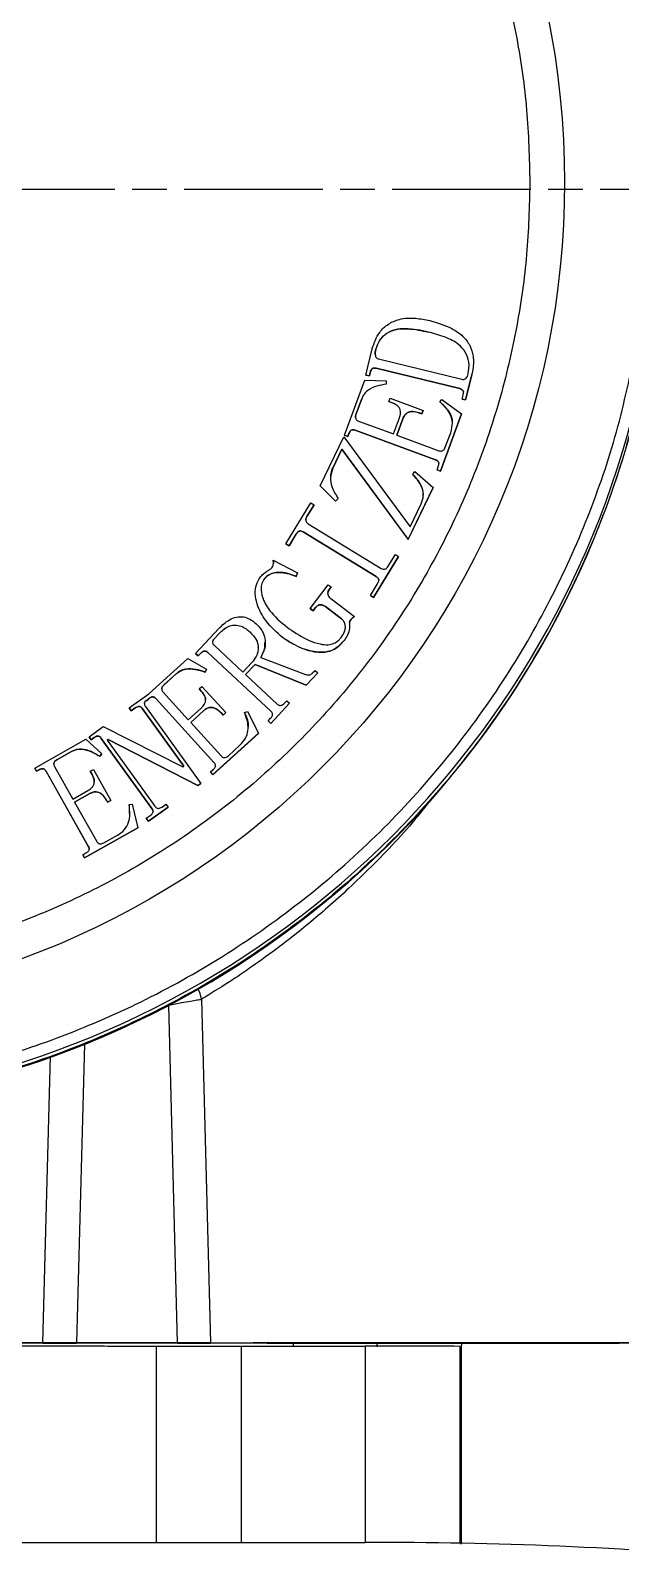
# Model space of a CAD drawing. Header units: millimetres. Extents: x 2404 to 4548, y 1024 to 2541.
# Drawn here: x 3937.2 to 3988.3, y 2100.8 to 2233.1 of the extents above; entities that cross this region are included whole.
import ezdxf

# ---------------------------------------------------------------- set-up
doc = ezdxf.new("R2010")
doc.units = ezdxf.units.MM
doc.linetypes.add('AM_ISO08W050', pattern=[18, 12, -1.5, 3, -1.5])
doc.layers.add('AM_7', color=4, linetype='AM_ISO08W050', lineweight=25)

msp = doc.modelspace()

# ---------------------------------------------------------------- linework, layer by layer
at = {"color": 7, "linetype": 'Continuous', "lineweight": 25}
for p, q in [((3966.224, 2203.274), (3966.777, 2205.549)), ((3974.345, 2202.095), (3967.116, 2203.857)), ((3967.116, 2203.857), (3967.116, 2203.855)), ((3967.116, 2203.855), (3974.345, 2202.093)), ((3967.314, 2204.666), (3974.544, 2202.904)), ((3975.527, 2204.562), (3975.527, 2204.564)), ((3964.376, 2198.072), (3966.131, 2202.839)), ((3966.131, 2202.839), (3967.983, 2202.764)), ((3966.528, 2203.198), (3966.224, 2203.274)), ((3966.224, 2203.274), (3966.224, 2203.271)), ((3966.224, 2203.271), (3966.528, 2203.196)), ((3966.601, 2203.501), (3966.528, 2203.198)), ((3966.528, 2203.196), (3966.601, 2203.499)), ((3966.528, 2203.198), (3966.528, 2203.196)), ((3966.601, 2203.501), (3966.601, 2203.499)), ((3967.983, 2202.764), (3967.988, 2202.485)), ((3975.387, 2203.289), (3974.858, 2201.114)), ((3974.858, 2201.112), (3975.387, 2203.287)), ((3975.387, 2203.289), (3975.387, 2203.287)), ((3965.869, 2201.223), (3965.368, 2199.861)), ((3965.368, 2199.859), (3965.869, 2201.221)), ((3965.869, 2201.223), (3965.869, 2201.221)), ((3968.206, 2200.971), (3968.314, 2201.262)), ((3968.314, 2201.262), (3971.182, 2200.206)), ((3972.615, 2200.95), (3972.802, 2201.158)), ((3972.802, 2201.158), (3974.503, 2199.923)), ((3974.345, 2202.095), (3974.345, 2202.093)), ((3974.553, 2201.187), (3974.64, 2201.542)), ((3974.858, 2201.114), (3974.553, 2201.187)), ((3974.553, 2201.187), (3974.553, 2201.185)), ((3974.553, 2201.185), (3974.858, 2201.112)), ((3965.368, 2199.861), (3965.368, 2199.859)), ((3968.497, 2200.865), (3968.206, 2200.971)), ((3968.206, 2200.971), (3968.206, 2200.969)), ((3968.206, 2200.969), (3968.497, 2200.863)), ((3968.497, 2200.865), (3968.497, 2200.863)), ((3971.074, 2199.915), (3970.88, 2199.987)), ((3970.88, 2199.987), (3970.88, 2199.984)), ((3970.88, 2199.984), (3971.074, 2199.913)), ((3971.182, 2200.206), (3971.074, 2199.915)), ((3971.074, 2199.913), (3971.182, 2200.204)), ((3971.074, 2199.915), (3971.074, 2199.913)), ((3971.182, 2200.206), (3971.182, 2200.204)), ((3974.503, 2199.923), (3972.677, 2194.963)), ((3972.677, 2194.96), (3974.503, 2199.921)), ((3974.503, 2199.923), (3974.503, 2199.921)), ((3974.858, 2201.114), (3974.858, 2201.112)), ((3972.265, 2195.943), (3965.311, 2198.503)), ((3965.311, 2198.501), (3965.311, 2198.503)), ((3965.311, 2198.501), (3972.265, 2195.941)), ((3965.596, 2199.281), (3968.611, 2198.172)), ((3968.611, 2198.172), (3969.131, 2199.582)), ((3969.423, 2199.474), (3968.903, 2198.064)), ((3968.904, 2198.064), (3969.423, 2199.472)), ((3969.423, 2199.474), (3969.423, 2199.472)), ((3962.281, 2193.68), (3964.317, 2197.93)), ((3964.317, 2197.93), (3970.056, 2190.126)), ((3964.669, 2197.964), (3964.376, 2198.072)), ((3964.376, 2198.072), (3964.376, 2198.07)), ((3964.376, 2198.07), (3964.669, 2197.962)), ((3964.76, 2198.207), (3964.669, 2197.964)), ((3964.669, 2197.962), (3964.76, 2198.204)), ((3964.669, 2197.964), (3964.669, 2197.962)), ((3964.76, 2198.207), (3964.76, 2198.204)), ((3968.903, 2198.064), (3972.55, 2196.721)), ((3973.101, 2197.016), (3973.565, 2198.28)), ((3964.152, 2196.86), (3963.37, 2195.227)), ((3963.37, 2195.225), (3964.152, 2196.858)), ((3969.889, 2189.057), (3964.152, 2196.86)), ((3964.152, 2196.86), (3964.152, 2196.858)), ((3964.152, 2196.858), (3969.889, 2189.055)), ((3972.265, 2195.943), (3972.265, 2195.941)), ((3963.37, 2195.227), (3963.37, 2195.225)), ((3970.282, 2194.672), (3970.463, 2194.93)), ((3970.463, 2194.93), (3972.038, 2193.541)), ((3972.384, 2195.07), (3972.492, 2195.361)), ((3972.677, 2194.963), (3972.384, 2195.07)), ((3972.384, 2195.07), (3972.384, 2195.068)), ((3972.384, 2195.068), (3972.677, 2194.96)), ((3972.677, 2194.963), (3972.677, 2194.96)), ((3963.603, 2192.358), (3962.281, 2193.68)), ((3962.281, 2193.68), (3962.281, 2193.678)), ((3962.281, 2193.678), (3963.603, 2192.356)), ((3972.038, 2193.541), (3969.889, 2189.057)), ((3969.889, 2189.055), (3972.038, 2193.539)), ((3972.038, 2193.541), (3972.038, 2193.539)), ((3959.308, 2188.661), (3961.471, 2192.206)), ((3961.737, 2192.044), (3961.115, 2191.025)), ((3961.115, 2191.023), (3961.737, 2192.042)), ((3961.471, 2192.206), (3961.737, 2192.044)), ((3961.737, 2192.044), (3961.737, 2192.042)), ((3963.828, 2192.593), (3963.603, 2192.358)), ((3963.603, 2192.356), (3963.828, 2192.591)), ((3963.603, 2192.358), (3963.603, 2192.356)), ((3963.828, 2192.593), (3963.828, 2192.591)), ((3970.056, 2190.126), (3971.019, 2192.135)), ((3961.115, 2191.025), (3961.115, 2191.023)), ((3960.196, 2189.519), (3959.574, 2188.5)), ((3959.574, 2188.497), (3960.196, 2189.516)), ((3960.196, 2189.519), (3960.196, 2189.516)), ((3967.129, 2185.833), (3960.793, 2189.7)), ((3960.793, 2189.697), (3960.793, 2189.7)), ((3960.793, 2189.697), (3967.129, 2185.831)), ((3961.227, 2190.409), (3967.563, 2186.542)), ((3959.574, 2188.5), (3959.308, 2188.661)), ((3959.308, 2188.661), (3959.308, 2188.659)), ((3959.308, 2188.659), (3959.574, 2188.497)), ((3959.574, 2188.5), (3959.574, 2188.497)), ((3969.889, 2189.057), (3969.889, 2189.055)), ((3958.195, 2187.245), (3960.31, 2186.166)), ((3969.048, 2187.581), (3966.884, 2184.036)), ((3966.884, 2184.034), (3969.048, 2187.578)), ((3968.16, 2186.723), (3968.782, 2187.742)), ((3968.782, 2187.742), (3969.048, 2187.581)), ((3969.048, 2187.581), (3969.048, 2187.578)), ((3957.39, 2185.577), (3957.39, 2185.575)), ((3960.31, 2186.166), (3960.204, 2185.856)), ((3960.204, 2185.854), (3960.31, 2186.164)), ((3960.204, 2185.856), (3960.204, 2185.854)), ((3960.31, 2186.164), (3960.31, 2186.166)), ((3967.129, 2185.833), (3967.129, 2185.831)), ((3956.648, 2184.446), (3956.648, 2184.444)), ((3961.408, 2183.059), (3962.974, 2185.13)), ((3962.974, 2185.13), (3963.223, 2184.941)), ((3963.223, 2184.941), (3963.067, 2184.733)), ((3963.067, 2184.731), (3963.223, 2184.939)), ((3963.067, 2184.733), (3963.067, 2184.731)), ((3963.178, 2183.934), (3965.249, 2182.368)), ((3963.223, 2184.941), (3963.223, 2184.939)), ((3966.619, 2184.198), (3967.241, 2185.217)), ((3966.884, 2184.036), (3966.619, 2184.198)), ((3966.619, 2184.198), (3966.619, 2184.196)), ((3966.619, 2184.196), (3966.884, 2184.034)), ((3966.884, 2184.036), (3966.884, 2184.034)), ((3961.657, 2182.87), (3961.408, 2183.059)), ((3961.408, 2183.059), (3961.408, 2183.057)), ((3961.408, 2183.057), (3961.657, 2182.868)), ((3961.845, 2183.119), (3961.657, 2182.87)), ((3961.657, 2182.868), (3961.845, 2183.117)), ((3961.657, 2182.87), (3961.657, 2182.868)), ((3961.845, 2183.119), (3961.845, 2183.117)), ((3964.126, 2182.175), (3962.718, 2183.24)), ((3962.718, 2183.24), (3962.718, 2183.238)), ((3962.718, 2183.238), (3964.126, 2182.173)), ((3951.488, 2179.176), (3953.503, 2181.346)), ((3964.126, 2182.175), (3964.126, 2182.173)), ((3964.803, 2181.321), (3964.803, 2181.323)), ((3953.129, 2180.488), (3953.518, 2180.906)), ((3953.129, 2180.486), (3953.518, 2180.904)), ((3953.129, 2180.488), (3953.129, 2180.486)), ((3953.518, 2180.906), (3953.518, 2180.904)), ((3956.196, 2181.041), (3956.196, 2181.039)), ((3957.513, 2180.123), (3957.513, 2180.125)), ((3947.442, 2175.69), (3950.81, 2178.754)), ((3950.81, 2178.754), (3952.426, 2177.829)), ((3951.715, 2178.967), (3951.488, 2179.176)), ((3951.488, 2179.174), (3951.488, 2179.176)), ((3951.488, 2179.174), (3951.715, 2178.964)), ((3951.927, 2179.196), (3951.715, 2178.967)), ((3951.715, 2178.964), (3951.927, 2179.194)), ((3951.715, 2178.967), (3951.715, 2178.964)), ((3951.927, 2179.196), (3951.927, 2179.194)), ((3957.989, 2174.199), (3952.549, 2179.254)), ((3952.549, 2179.254), (3952.549, 2179.251)), ((3952.549, 2179.251), (3957.989, 2174.197)), ((3955.587, 2177.564), (3953.113, 2179.862)), ((3957.122, 2178.834), (3960.996, 2177.358)), ((3949.826, 2177.436), (3948.747, 2176.454)), ((3948.747, 2176.452), (3949.826, 2177.434)), ((3949.826, 2177.436), (3949.826, 2177.434)), ((3952.426, 2177.829), (3952.303, 2177.577)), ((3952.303, 2177.575), (3952.426, 2177.827)), ((3952.303, 2177.577), (3952.303, 2177.575)), ((3952.426, 2177.829), (3952.426, 2177.827)), ((3956.367, 2178.402), (3955.587, 2177.564)), ((3956.629, 2178.229), (3955.814, 2177.352)), ((3955.814, 2177.352), (3958.554, 2174.807)), ((3955.815, 2177.351), (3956.629, 2178.227)), ((3961.067, 2176.441), (3956.629, 2178.229)), ((3956.629, 2178.229), (3956.629, 2178.227)), ((3956.629, 2178.227), (3961.067, 2176.439)), ((3962.058, 2177.506), (3961.067, 2176.441)), ((3961.067, 2176.439), (3962.058, 2177.504)), ((3961.616, 2177.493), (3961.828, 2177.72)), ((3961.828, 2177.72), (3962.058, 2177.506)), ((3962.058, 2177.506), (3962.058, 2177.504)), ((3948.747, 2176.454), (3948.747, 2176.452)), ((3951.793, 2176.127), (3952.024, 2176.336)), ((3952.003, 2175.895), (3951.793, 2176.127)), ((3951.793, 2176.127), (3951.793, 2176.124)), ((3951.793, 2176.124), (3952.003, 2175.893)), ((3952.024, 2176.336), (3954.093, 2174.063)), ((3961.067, 2176.441), (3961.067, 2176.439)), ((3945.74, 2174.478), (3947.435, 2175.699)), ((3947.245, 2175.088), (3947.201, 2175.136)), ((3947.201, 2175.134), (3947.201, 2175.136)), ((3947.201, 2175.134), (3947.245, 2175.086)), ((3947.437, 2175.264), (3947.245, 2175.088)), ((3947.245, 2175.086), (3947.437, 2175.261)), ((3947.245, 2175.088), (3947.245, 2175.086)), ((3947.435, 2175.699), (3947.442, 2175.69)), ((3947.437, 2175.264), (3947.437, 2175.261)), ((3953.078, 2169.76), (3948.065, 2175.269)), ((3948.065, 2175.269), (3948.065, 2175.267)), ((3948.065, 2175.267), (3953.078, 2169.758)), ((3948.682, 2175.832), (3950.855, 2173.443)), ((3952.003, 2175.895), (3952.003, 2175.893)), ((3959.619, 2174.883), (3957.993, 2173.132)), ((3957.993, 2173.129), (3959.619, 2174.88)), ((3959.178, 2174.867), (3959.39, 2175.096)), ((3959.39, 2175.096), (3959.619, 2174.883)), ((3959.619, 2174.883), (3959.619, 2174.88)), ((3945.923, 2174.224), (3945.74, 2174.478)), ((3945.74, 2174.478), (3945.74, 2174.476)), ((3945.74, 2174.476), (3945.923, 2174.221)), ((3946.262, 2174.466), (3945.923, 2174.224)), ((3945.923, 2174.221), (3946.262, 2174.464)), ((3945.923, 2174.224), (3945.923, 2174.221)), ((3946.262, 2174.466), (3946.262, 2174.464)), ((3950.465, 2169.444), (3946.888, 2174.403)), ((3946.888, 2174.403), (3946.888, 2174.401)), ((3946.888, 2174.401), (3950.464, 2169.443)), ((3947.142, 2174.586), (3951.943, 2167.932)), ((3950.855, 2173.443), (3951.972, 2174.458)), ((3952.182, 2174.227), (3951.065, 2173.212)), ((3951.066, 2173.211), (3952.182, 2174.225)), ((3952.182, 2174.227), (3952.182, 2174.225)), ((3953.862, 2173.853), (3953.721, 2174.008)), ((3953.721, 2174.008), (3953.721, 2174.005)), ((3953.721, 2174.005), (3953.862, 2173.851)), ((3954.093, 2174.063), (3953.862, 2173.853)), ((3953.862, 2173.851), (3954.093, 2174.061)), ((3953.862, 2173.853), (3953.862, 2173.851)), ((3954.093, 2174.063), (3954.093, 2174.061)), ((3955.715, 2174.061), (3955.977, 2174.16)), ((3955.977, 2174.16), (3956.921, 2172.272)), ((3957.764, 2173.345), (3957.976, 2173.575)), ((3957.993, 2173.132), (3957.764, 2173.345)), ((3957.764, 2173.345), (3957.764, 2173.343)), ((3957.764, 2173.343), (3957.993, 2173.129)), ((3957.989, 2174.199), (3957.989, 2174.197)), ((3942.265, 2171.97), (3943.494, 2172.858)), ((3943.494, 2172.858), (3950.381, 2169.384)), ((3951.065, 2173.212), (3953.694, 2170.322)), ((3956.921, 2172.272), (3952.991, 2168.695)), ((3952.991, 2168.692), (3956.921, 2172.27)), ((3956.921, 2172.272), (3956.921, 2172.27)), ((3957.993, 2173.132), (3957.993, 2173.129)), ((3937.562, 2169.261), (3941.999, 2171.761)), ((3940.75, 2170.698), (3939.483, 2169.985)), ((3939.483, 2169.983), (3940.75, 2170.695)), ((3940.75, 2170.698), (3940.75, 2170.695)), ((3941.999, 2171.761), (3943.366, 2170.503)), ((3942.448, 2171.715), (3942.265, 2171.97)), ((3942.265, 2171.97), (3942.265, 2171.968)), ((3942.265, 2171.968), (3942.448, 2171.713)), ((3942.702, 2171.9), (3942.448, 2171.715)), ((3942.448, 2171.713), (3942.702, 2171.898)), ((3942.448, 2171.715), (3942.448, 2171.713)), ((3942.702, 2171.9), (3942.702, 2171.898)), ((3947.699, 2165.774), (3943.328, 2171.835)), ((3943.328, 2171.835), (3943.328, 2171.833)), ((3943.328, 2171.833), (3947.699, 2165.772)), ((3943.912, 2171.74), (3943.827, 2171.681)), ((3943.827, 2171.681), (3947.953, 2165.959)), ((3943.828, 2171.679), (3943.912, 2171.738)), ((3951.689, 2167.749), (3943.912, 2171.74)), ((3943.912, 2171.74), (3943.912, 2171.738)), ((3943.912, 2171.738), (3951.689, 2167.747)), ((3954.322, 2170.328), (3955.324, 2171.241)), ((3939.279, 2169.392), (3940.86, 2166.585)), ((3939.483, 2169.985), (3939.483, 2169.983)), ((3943.366, 2170.503), (3943.189, 2170.283)), ((3943.189, 2170.281), (3943.366, 2170.501)), ((3943.189, 2170.283), (3943.189, 2170.281)), ((3943.366, 2170.503), (3943.366, 2170.501)), ((3950.381, 2169.384), (3950.465, 2169.444)), ((3953.078, 2169.76), (3953.078, 2169.758)), ((3937.716, 2168.989), (3937.562, 2169.261)), ((3937.562, 2169.261), (3937.562, 2169.258)), ((3937.562, 2169.258), (3937.716, 2168.987)), ((3937.944, 2169.116), (3937.716, 2168.989)), ((3937.716, 2168.987), (3937.944, 2169.114)), ((3937.716, 2168.989), (3937.716, 2168.987)), ((3937.944, 2169.116), (3937.944, 2169.114)), ((3942.203, 2162.509), (3938.554, 2168.983)), ((3938.554, 2168.981), (3938.554, 2168.983)), ((3938.554, 2168.981), (3942.203, 2162.507)), ((3942.37, 2168.987), (3942.642, 2169.139)), ((3942.523, 2168.715), (3942.37, 2168.987)), ((3942.37, 2168.987), (3942.37, 2168.985)), ((3942.37, 2168.985), (3942.523, 2168.713)), ((3942.523, 2168.715), (3942.523, 2168.713)), ((3942.642, 2169.139), (3944.147, 2166.467)), ((3952.781, 2168.926), (3953.012, 2169.138)), ((3952.991, 2168.695), (3952.781, 2168.926)), ((3952.781, 2168.926), (3952.781, 2168.924)), ((3952.781, 2168.924), (3952.991, 2168.692)), ((3952.991, 2168.695), (3952.991, 2168.692)), ((3940.86, 2166.585), (3942.174, 2167.325)), ((3942.326, 2167.053), (3941.012, 2166.313)), ((3941.013, 2166.312), (3942.326, 2167.051)), ((3942.326, 2167.053), (3942.326, 2167.051)), ((3951.943, 2167.932), (3951.689, 2167.749)), ((3951.689, 2167.747), (3951.943, 2167.93)), ((3951.689, 2167.749), (3951.689, 2167.747)), ((3951.943, 2167.932), (3951.943, 2167.93)), ((3941.012, 2166.313), (3942.927, 2162.917)), ((3943.875, 2166.315), (3943.773, 2166.496)), ((3943.773, 2166.496), (3943.773, 2166.494)), ((3943.773, 2166.494), (3943.875, 2166.313)), ((3944.147, 2166.467), (3943.875, 2166.315)), ((3943.875, 2166.313), (3944.147, 2166.465)), ((3943.875, 2166.315), (3943.875, 2166.313)), ((3944.147, 2166.467), (3944.147, 2166.465)), ((3945.724, 2166.105), (3946, 2166.142)), ((3945.724, 2166.103), (3945.742, 2165.343)), ((3946, 2166.142), (3946.499, 2164.096)), ((3949.103, 2165.884), (3947.408, 2164.663)), ((3947.408, 2164.661), (3949.103, 2165.882)), ((3947.699, 2165.774), (3947.699, 2165.772)), ((3948.58, 2165.894), (3948.919, 2166.139)), ((3948.919, 2166.139), (3949.103, 2165.884)), ((3949.103, 2165.884), (3949.103, 2165.882)), ((3946.499, 2164.096), (3941.881, 2161.493)), ((3941.881, 2161.491), (3946.499, 2164.094)), ((3946.499, 2164.096), (3946.499, 2164.094)), ((3947.223, 2164.917), (3947.562, 2165.162)), ((3947.408, 2164.663), (3947.223, 2164.917)), ((3947.223, 2164.917), (3947.223, 2164.915)), ((3947.223, 2164.915), (3947.408, 2164.661)), ((3947.408, 2164.663), (3947.408, 2164.661)), ((3943.54, 2162.786), (3944.717, 2163.449)), ((3941.729, 2161.765), (3942.001, 2161.917)), ((3941.881, 2161.493), (3941.729, 2161.765)), ((3941.729, 2161.765), (3941.729, 2161.763)), ((3941.729, 2161.763), (3941.881, 2161.491)), ((3941.881, 2161.493), (3941.881, 2161.491)), ((3942.203, 2162.509), (3942.203, 2162.507)), ((3949.914, 2119.532), (3949.171, 2148.764)), ((3951.997, 2149.266), (3952.782, 2119.536)), ((3938.252, 2119.537), (3938.942, 2144.327)), ((3941.87, 2145.39), (3941.167, 2119.532)), ((3949.914, 2119.532), (3941.167, 2119.532)), ((3949.914, 2119.514), (3941.167, 2119.514)), ((3948.101, 2102.254), (3948.102, 2119.254)), ((3955.429, 2119.247), (3966.178, 2119.248)), ((3955.429, 2119.247), (3955.429, 2102.247)), ((3959.949, 2119.248), (3959.965, 2119.488)), ((3966.178, 2119.248), (3966.178, 2102.248)), ((3967.168, 2119.48), (3967.163, 2119.196)), ((3974.377, 2102.231), (3974.377, 2119.231)), ((3974.377, 2119.18), (3974.498, 2119.177)), ((3974.498, 2119.177), (3974.519, 2119.478)), ((3974.498, 2102.177), (3974.498, 2119.177)), ((3948.101, 2102.254), (3948.109, 2102.254)), ((3955.429, 2102.247), (3966.178, 2102.248)), ((3974.377, 2102.18), (3974.498, 2102.177))]:
    msp.add_line(p, q, dxfattribs=at)
at = {"color": 7, "linetype": 'Continuous', "lineweight": 25, "flags": 128}
for points in [[(3951.997, 2149.266), (3951.895, 2149.753), (3951.722, 2150.136)], [(3927.753, 2119.281), (3930.589, 2119.278), (3933.359, 2119.276), (3936.056, 2119.273), (3938.668, 2119.27), (3941.187, 2119.266), (3943.605, 2119.262), (3945.912, 2119.258), (3948.102, 2119.254)], [(3927.753, 2102.281), (3930.588, 2102.278), (3933.359, 2102.276), (3936.055, 2102.273), (3938.668, 2102.27), (3941.187, 2102.266), (3943.605, 2102.262), (3945.912, 2102.258), (3948.101, 2102.254)], [(3927.753, 2102.281), (3930.588, 2102.278), (3933.359, 2102.276), (3936.055, 2102.273), (3938.668, 2102.27), (3941.187, 2102.266), (3943.605, 2102.262), (3945.912, 2102.258), (3948.101, 2102.254)]]:
    msp.add_lwpolyline(points, dxfattribs=at)
at = {"color": 7, "linetype": 'Continuous', "lineweight": 25}
msp.add_circle((3911.921, 2219.952), 71.5, dxfattribs=at)
for centre, radius, start, end in [((3911.922, 2219.95), 80, 280.30604, 349.69383), ((3911.999, 2219.577), 80, 281.36448, 349.47139), ((3954.819, 5664.004), 3544.757, 269.891426, 270.009859), ((3968.376, 1209.839), 909.411, 89.621935, 90.138469), ((3954.819, 5647.004), 3544.757, 269.891426, 270.009859), ((3954.82, 5650.008), 3547.76, 269.891621, 270.009825), ((3968.284, 1760.465), 341.79, 84.70493, 90.35293)]:
    msp.add_arc(centre, radius, start, end, dxfattribs=at)
for points, knots in [([(3843.422, 2219.958), (3843.476, 2222.047), (3843.586, 2226.225), (3844.496, 2232.564), (3845.982, 2238.917), (3848.156, 2245.282), (3850.987, 2251.506), (3854.501, 2257.528), (3858.655, 2263.22), (3863.398, 2268.481), (3868.66, 2273.225), (3874.352, 2277.379), (3880.374, 2280.893), (3886.597, 2283.724), (3892.963, 2285.896), (3899.315, 2287.391), (3905.654, 2288.268), (3911.921, 2288.553), (3918.189, 2288.268), (3924.527, 2287.391), (3930.88, 2285.896), (3937.246, 2283.724), (3943.469, 2280.893), (3949.492, 2277.379), (3955.183, 2273.225), (3960.445, 2268.481), (3965.188, 2263.22), (3969.342, 2257.528), (3972.856, 2251.506), (3975.687, 2245.282), (3977.861, 2238.917), (3979.347, 2232.564), (3980.257, 2226.226), (3980.367, 2222.047), (3980.422, 2219.958)], [0, 0, 0, 0, 0.02912361, 0.05824846, 0.08912004, 0.11999406, 0.1519015, 0.18431275, 0.21706879, 0.24999999, 0.2829312, 0.31568724, 0.34809849, 0.38000593, 0.41087751, 0.44175153, 0.47087453, 0.49999999, 0.52912299, 0.55824846, 0.58912004, 0.61999406, 0.6519015, 0.68431275, 0.71706879, 0.74999999, 0.7829312, 0.81568724, 0.84809849, 0.88000593, 0.91087751, 0.94175153, 0.97087515, 1, 1, 1, 1]), ([(3980.422, 2219.958), (3980.367, 2217.869), (3980.257, 2213.691), (3979.347, 2207.352), (3977.861, 2201), (3975.687, 2194.634), (3972.856, 2188.411), (3969.342, 2182.388), (3965.188, 2176.696), (3960.445, 2171.435), (3955.183, 2166.692), (3949.492, 2162.538), (3943.469, 2159.024), (3937.246, 2156.192), (3930.88, 2154.021), (3924.528, 2152.526), (3918.189, 2151.648), (3911.922, 2151.363), (3905.654, 2151.648), (3899.316, 2152.526), (3892.963, 2154.021), (3886.597, 2156.192), (3880.374, 2159.024), (3874.352, 2162.538), (3868.66, 2166.692), (3863.398, 2171.435), (3858.655, 2176.696), (3854.501, 2182.388), (3850.987, 2188.411), (3848.156, 2194.634), (3845.982, 2201), (3844.496, 2207.352), (3843.586, 2213.691), (3843.476, 2217.869), (3843.422, 2219.958)], [0, 0, 0, 0, 0.0291236, 0.0582485, 0.08912, 0.1199941, 0.1519015, 0.1843128, 0.2170688, 0.25, 0.2829312, 0.3156872, 0.3480985, 0.3800059, 0.4108775, 0.4417515, 0.4708745, 0.5, 0.529123, 0.5582485, 0.58912, 0.6199941, 0.6519015, 0.6843128, 0.7170688, 0.75, 0.7829312, 0.8156872, 0.8480985, 0.8800059, 0.9108775, 0.9417515, 0.9708751, 1, 1, 1, 1]), ([(3966.777, 2205.549), (3966.947, 2206.047), (3967.231, 2206.877), (3968.145, 2207.72), (3969.223, 2208.189), (3970.483, 2208.24), (3971.352, 2208.061), (3971.764, 2207.976)], [0, 0, 0, 0, 0.2470751, 0.4117067, 0.5763764, 0.7994592, 1, 1, 1, 1]), ([(3971.764, 2207.976), (3972.411, 2207.79), (3973.444, 2207.493), (3974.619, 2206.701), (3975.261, 2205.848), (3975.578, 2204.799), (3975.526, 2203.921), (3975.411, 2203.397), (3975.387, 2203.289)], [0, 0, 0, 0, 0.2971115, 0.4738096, 0.6178895, 0.7619023, 0.9507985, 1, 1, 1, 1]), ([(3967.081, 2205.471), (3967.194, 2205.796), (3967.39, 2206.357), (3968.03, 2206.921), (3968.846, 2207.273), (3970.094, 2207.315), (3971.051, 2207.111), (3971.629, 2206.987)], [0, 0, 0, 0, 0.1872879, 0.322879, 0.4581624, 0.6728644, 1, 1, 1, 1]), ([(3971.629, 2206.99), (3970.971, 2207.129), (3970.018, 2207.332), (3968.732, 2207.242), (3967.923, 2206.873), (3967.367, 2206.275), (3967.162, 2205.774), (3967.091, 2205.512), (3967.081, 2205.473)], [0, 0, 0, 0, 0.3704615, 0.5365157, 0.705021, 0.84958, 0.9779878, 1, 1, 1, 1]), ([(3975.083, 2203.362), (3975.13, 2203.701), (3975.221, 2204.355), (3974.877, 2205.267), (3974.178, 2206.065), (3973.032, 2206.605), (3972.118, 2206.855), (3971.629, 2206.99)], [0, 0, 0, 0, 0.1788449, 0.3443662, 0.4969937, 0.7308312, 1, 1, 1, 1]), ([(3926.055, 2142.227), (3928.551, 2142.753), (3933.588, 2143.815), (3940.966, 2146.354), (3948.208, 2149.623), (3955.187, 2153.686), (3961.79, 2158.498), (3967.883, 2163.99), (3973.376, 2170.084), (3978.188, 2176.687), (3982.25, 2183.666), (3985.519, 2190.908), (3988.058, 2198.285), (3989.121, 2203.322), (3989.647, 2205.818)], [0, 0, 0, 0, 0.07995876, 0.16137147, 0.24414236, 0.32889261, 0.41421659, 0.49999999, 0.58577836, 0.67110241, 0.75585763, 0.83862366, 0.92003884, 1, 1, 1, 1]), ([(3967.038, 2205.055), (3967.035, 2205.074), (3967.017, 2205.213), (3967.051, 2205.351), (3967.081, 2205.471)], [0, 0, 0, 0, 0.1339852, 1, 1, 1, 1]), ([(3967.081, 2205.473), (3967.062, 2205.379), (3967.027, 2205.204), (3967.029, 2204.98), (3967.086, 2204.823), (3967.167, 2204.727), (3967.252, 2204.685), (3967.302, 2204.67), (3967.314, 2204.666)], [0, 0, 0, 0, 0.30920308, 0.56933385, 0.70170527, 0.8348468, 0.95868045, 1, 1, 1, 1]), ([(3967.116, 2203.857), (3967.059, 2203.869), (3966.967, 2203.887), (3966.839, 2203.862), (3966.74, 2203.802), (3966.651, 2203.678), (3966.62, 2203.569), (3966.601, 2203.501)], [0, 0, 0, 0, 0.23893436, 0.38351981, 0.52932469, 0.71005388, 1, 1, 1, 1]), ([(3966.601, 2203.499), (3966.625, 2203.582), (3966.659, 2203.699), (3966.765, 2203.821), (3966.87, 2203.87), (3966.991, 2203.881), (3967.073, 2203.864), (3967.116, 2203.855)], [0, 0, 0, 0, 0.3525062, 0.5020179, 0.6535312, 0.8212611, 1, 1, 1, 1]), ([(3967.988, 2202.485), (3967.71, 2202.437), (3967.151, 2202.34), (3966.441, 2202.025), (3966.029, 2201.591), (3965.911, 2201.318), (3965.869, 2201.223)], [0, 0, 0, 0, 0.3269567, 0.6569833, 0.8805058, 1, 1, 1, 1]), ([(3974.544, 2202.904), (3974.598, 2202.895), (3974.691, 2202.881), (3974.818, 2202.928), (3974.926, 2203.015), (3975.024, 2203.161), (3975.062, 2203.291), (3975.083, 2203.362)], [0, 0, 0, 0, 0.20391254, 0.34891178, 0.49327337, 0.72028089, 1, 1, 1, 1]), ([(3974.64, 2201.542), (3974.659, 2201.633), (3974.685, 2201.758), (3974.635, 2201.915), (3974.565, 2201.997), (3974.466, 2202.061), (3974.388, 2202.083), (3974.345, 2202.095)], [0, 0, 0, 0, 0.3765639, 0.5207122, 0.6646119, 0.8165764, 1, 1, 1, 1]), ([(3974.345, 2202.093), (3974.4, 2202.077), (3974.492, 2202.05), (3974.593, 2201.968), (3974.648, 2201.882), (3974.668, 2201.814), (3974.665, 2201.779), (3974.665, 2201.776)], [0, 0, 0, 0, 0.3501653, 0.583321, 0.7811936, 0.9794166, 1, 1, 1, 1]), ([(3965.368, 2199.861), (3965.349, 2199.791), (3965.317, 2199.678), (3965.338, 2199.527), (3965.389, 2199.416), (3965.478, 2199.332), (3965.557, 2199.298), (3965.596, 2199.281)], [0, 0, 0, 0, 0.3062776, 0.4939082, 0.6374755, 0.8190663, 1, 1, 1, 1]), ([(3965.336, 2199.597), (3965.333, 2199.64), (3965.325, 2199.729), (3965.354, 2199.815), (3965.368, 2199.859)], [0, 0, 0, 0, 0.4801665, 1, 1, 1, 1]), ([(3969.131, 2199.582), (3969.171, 2199.714), (3969.237, 2199.927), (3969.216, 2200.238), (3969.096, 2200.486), (3968.852, 2200.716), (3968.627, 2200.81), (3968.497, 2200.865)], [0, 0, 0, 0, 0.250694, 0.4029451, 0.5564751, 0.7437834, 1, 1, 1, 1]), ([(3969.423, 2199.472), (3969.478, 2199.598), (3969.566, 2199.802), (3969.8, 2200.009), (3970.074, 2200.112), (3970.45, 2200.12), (3970.723, 2200.034), (3970.88, 2199.984)], [0, 0, 0, 0, 0.2306915, 0.3735124, 0.5166282, 0.7211113, 1, 1, 1, 1]), ([(3970.88, 2199.987), (3970.687, 2200.045), (3970.401, 2200.132), (3970.004, 2200.098), (3969.749, 2199.979), (3969.544, 2199.761), (3969.468, 2199.579), (3969.423, 2199.474)], [0, 0, 0, 0, 0.3395156, 0.5022361, 0.666705, 0.8068214, 1, 1, 1, 1]), ([(3973.565, 2198.28), (3973.643, 2198.572), (3973.777, 2199.078), (3973.593, 2199.811), (3973.211, 2200.431), (3972.831, 2200.762), (3972.615, 2200.95)], [0, 0, 0, 0, 0.291975, 0.5068433, 0.72081933, 1, 1, 1, 1]), ([(3972.615, 2200.948), (3972.929, 2200.659), (3973.405, 2200.221), (3973.703, 2199.496), (3973.689, 2199.164), (3973.684, 2199.052)], [0, 0, 0, 0, 0.56056819, 0.85251625, 1, 1, 1, 1]), ([(3965.311, 2198.503), (3965.255, 2198.52), (3965.166, 2198.548), (3965.034, 2198.539), (3964.932, 2198.492), (3964.831, 2198.379), (3964.788, 2198.275), (3964.76, 2198.207)], [0, 0, 0, 0, 0.2382727, 0.3863418, 0.5355218, 0.6942831, 1, 1, 1, 1]), ([(3964.76, 2198.204), (3964.795, 2198.291), (3964.844, 2198.409), (3964.97, 2198.513), (3965.079, 2198.545), (3965.197, 2198.537), (3965.274, 2198.513), (3965.311, 2198.501)], [0, 0, 0, 0, 0.379298, 0.5211663, 0.6633654, 0.8398481, 1, 1, 1, 1]), ([(3972.492, 2195.361), (3972.522, 2195.453), (3972.563, 2195.58), (3972.524, 2195.745), (3972.453, 2195.843), (3972.36, 2195.906), (3972.291, 2195.933), (3972.265, 2195.943)], [0, 0, 0, 0, 0.3910604, 0.5401883, 0.6900127, 0.8826854, 1, 1, 1, 1]), ([(3972.265, 2195.941), (3972.321, 2195.917), (3972.409, 2195.88), (3972.5, 2195.783), (3972.54, 2195.698), (3972.54, 2195.642), (3972.54, 2195.622)], [0, 0, 0, 0, 0.39841951, 0.6317471, 0.86677128, 1, 1, 1, 1]), ([(3972.55, 2196.721), (3972.605, 2196.705), (3972.695, 2196.679), (3972.827, 2196.7), (3972.938, 2196.761), (3973.037, 2196.868), (3973.079, 2196.965), (3973.101, 2197.016)], [0, 0, 0, 0, 0.2385214, 0.3956357, 0.5523142, 0.7667779, 1, 1, 1, 1]), ([(3963.37, 2195.227), (3963.275, 2194.954), (3963.093, 2194.431), (3963.26, 2193.473), (3963.615, 2192.923), (3963.828, 2192.593)], [0, 0, 0, 0, 0.3046355, 0.5832958, 1, 1, 1, 1]), ([(3963.184, 2194.346), (3963.183, 2194.489), (3963.181, 2194.795), (3963.304, 2195.076), (3963.37, 2195.225)], [0, 0, 0, 0, 0.46994121, 1, 1, 1, 1]), ([(3971.019, 2192.135), (3971.1, 2192.362), (3971.256, 2192.8), (3971.11, 2193.55), (3970.753, 2194.169), (3970.421, 2194.523), (3970.282, 2194.672)], [0, 0, 0, 0, 0.25104, 0.4857374, 0.7830747, 1, 1, 1, 1]), ([(3970.282, 2194.67), (3970.44, 2194.498), (3970.801, 2194.104), (3971.154, 2193.478), (3971.175, 2193.022), (3971.182, 2192.868)], [0, 0, 0, 0, 0.34095, 0.7783996, 1, 1, 1, 1]), ([(3961.026, 2190.718), (3961.026, 2190.72), (3961.015, 2190.778), (3961.044, 2190.888), (3961.093, 2190.98), (3961.115, 2191.023)], [0, 0, 0, 0, 0.0195762, 0.5460125, 1, 1, 1, 1]), ([(3961.115, 2191.025), (3961.078, 2190.949), (3961.022, 2190.835), (3961.023, 2190.663), (3961.07, 2190.545), (3961.146, 2190.462), (3961.203, 2190.425), (3961.227, 2190.409)], [0, 0, 0, 0, 0.35204145, 0.53182692, 0.71303373, 0.8778643, 1, 1, 1, 1]), ([(3960.793, 2189.7), (3960.741, 2189.729), (3960.656, 2189.775), (3960.523, 2189.786), (3960.412, 2189.758), (3960.293, 2189.668), (3960.233, 2189.576), (3960.196, 2189.519)], [0, 0, 0, 0, 0.2476872, 0.3956197, 0.5444603, 0.7171716, 1, 1, 1, 1]), ([(3960.196, 2189.516), (3960.243, 2189.588), (3960.311, 2189.69), (3960.45, 2189.772), (3960.558, 2189.783), (3960.677, 2189.762), (3960.75, 2189.721), (3960.793, 2189.697)], [0, 0, 0, 0, 0.3521813, 0.5024776, 0.6542052, 0.7967832, 1, 1, 1, 1]), ([(3957.663, 2186.282), (3957.701, 2186.307), (3957.778, 2186.356), (3957.928, 2186.456), (3958.031, 2186.545), (3958.099, 2186.604)], [0, 0, 0, 0, 0.25160629, 0.50323778, 1, 1, 1, 1]), ([(3958.099, 2186.604), (3958.144, 2186.684), (3958.234, 2186.84), (3958.244, 2187.073), (3958.207, 2187.201), (3958.195, 2187.245)], [0, 0, 0, 0, 0.4062044, 0.795736, 1, 1, 1, 1]), ([(3958.195, 2187.243), (3958.226, 2187.152), (3958.256, 2187.061), (3958.234, 2186.973), (3958.234, 2186.973)], [0, 0, 0, 0, 0.998825, 1, 1, 1, 1]), ([(3967.563, 2186.542), (3967.613, 2186.516), (3967.699, 2186.47), (3967.837, 2186.469), (3967.953, 2186.508), (3968.068, 2186.592), (3968.126, 2186.675), (3968.16, 2186.723)], [0, 0, 0, 0, 0.2395245, 0.4057902, 0.5717291, 0.7504682, 1, 1, 1, 1]), ([(3959.01, 2180.576), (3958.499, 2181.019), (3957.565, 2181.829), (3956.841, 2183.219), (3956.607, 2184.316), (3956.695, 2185.147), (3956.965, 2185.581), (3957.099, 2185.797)], [0, 0, 0, 0, 0.3298211, 0.6021976, 0.7513889, 0.8768051, 1, 1, 1, 1]), ([(3957.099, 2185.797), (3957.139, 2185.845), (3957.219, 2185.941), (3957.404, 2186.109), (3957.56, 2186.213), (3957.663, 2186.282)], [0, 0, 0, 0, 0.2508442, 0.5020675, 1, 1, 1, 1]), ([(3957.39, 2185.577), (3957.306, 2185.427), (3957.149, 2185.146), (3957.14, 2184.51), (3957.373, 2183.658), (3958.165, 2182.456), (3959.035, 2181.756), (3959.574, 2181.322)], [0, 0, 0, 0, 0.0977106, 0.1830414, 0.3582496, 0.6022233, 1, 1, 1, 1]), ([(3960.204, 2185.856), (3959.89, 2185.967), (3959.33, 2186.165), (3958.551, 2186.236), (3957.951, 2186.08), (3957.594, 2185.829), (3957.437, 2185.635), (3957.39, 2185.577)], [0, 0, 0, 0, 0.32703701, 0.58297702, 0.75461948, 0.92674473, 1, 1, 1, 1]), ([(3957.39, 2185.575), (3957.502, 2185.701), (3957.746, 2185.975), (3958.306, 2186.203), (3959.168, 2186.214), (3959.791, 2185.998), (3960.204, 2185.854)], [0, 0, 0, 0, 0.1652212, 0.3568319, 0.5731186, 1, 1, 1, 1]), ([(3967.241, 2185.217), (3967.284, 2185.295), (3967.345, 2185.404), (3967.352, 2185.566), (3967.311, 2185.667), (3967.238, 2185.761), (3967.168, 2185.807), (3967.129, 2185.833)], [0, 0, 0, 0, 0.3649824, 0.5103183, 0.6556377, 0.8058353, 1, 1, 1, 1]), ([(3967.129, 2185.831), (3967.178, 2185.799), (3967.259, 2185.744), (3967.325, 2185.634), (3967.352, 2185.559), (3967.347, 2185.52), (3967.346, 2185.513)], [0, 0, 0, 0, 0.4290951, 0.7117307, 0.9431737, 1, 1, 1, 1]), ([(3963.067, 2184.733), (3963.025, 2184.669), (3962.952, 2184.557), (3962.927, 2184.366), (3962.958, 2184.2), (3963.044, 2184.049), (3963.131, 2183.974), (3963.178, 2183.934)], [0, 0, 0, 0, 0.249315, 0.43581371, 0.62279661, 0.79703591, 1, 1, 1, 1]), ([(3962.943, 2184.351), (3962.94, 2184.372), (3962.931, 2184.447), (3962.97, 2184.583), (3963.033, 2184.68), (3963.067, 2184.731)], [0, 0, 0, 0, 0.1511317, 0.5524339, 1, 1, 1, 1]), ([(3962.718, 2183.24), (3962.646, 2183.29), (3962.528, 2183.37), (3962.332, 2183.412), (3962.17, 2183.388), (3961.994, 2183.296), (3961.903, 2183.188), (3961.845, 2183.119)], [0, 0, 0, 0, 0.2572374, 0.4204306, 0.5844812, 0.733875, 1, 1, 1, 1]), ([(3961.845, 2183.117), (3961.9, 2183.182), (3961.99, 2183.29), (3962.165, 2183.386), (3962.328, 2183.409), (3962.524, 2183.37), (3962.642, 2183.29), (3962.718, 2183.238)], [0, 0, 0, 0, 0.2512063, 0.4155986, 0.5807784, 0.7303193, 1, 1, 1, 1]), ([(3953.503, 2181.346), (3953.791, 2181.623), (3954.233, 2182.048), (3955.008, 2182.355), (3955.629, 2182.378), (3956.229, 2182.167), (3956.547, 2181.903), (3956.722, 2181.758)], [0, 0, 0, 0, 0.3217816, 0.4934087, 0.666308, 0.8162135, 1, 1, 1, 1]), ([(3953.518, 2180.906), (3953.768, 2181.144), (3954.138, 2181.495), (3954.795, 2181.663), (3955.326, 2181.602), (3955.806, 2181.375), (3956.078, 2181.142), (3956.196, 2181.041)], [0, 0, 0, 0, 0.3315942, 0.48998, 0.6485616, 0.8478895, 1, 1, 1, 1]), ([(3953.518, 2180.904), (3953.768, 2181.142), (3954.138, 2181.493), (3954.795, 2181.661), (3955.326, 2181.6), (3955.806, 2181.373), (3956.078, 2181.14), (3956.196, 2181.039)], [0, 0, 0, 0, 0.33159418, 0.48997999, 0.6485616, 0.84788947, 1, 1, 1, 1]), ([(3956.722, 2181.758), (3956.956, 2181.507), (3957.346, 2181.09), (3957.541, 2180.312), (3957.502, 2179.559), (3957.26, 2179.097), (3957.122, 2178.834)], [0, 0, 0, 0, 0.31350513, 0.52095186, 0.72715375, 1, 1, 1, 1]), ([(3959.574, 2181.322), (3960.139, 2180.954), (3960.984, 2180.406), (3962.155, 2179.997), (3962.891, 2179.903), (3963.457, 2180.032), (3963.842, 2180.281), (3964.02, 2180.494), (3964.088, 2180.576)], [0, 0, 0, 0, 0.3995452, 0.597137, 0.7337466, 0.8350985, 0.9368516, 1, 1, 1, 1]), ([(3964.088, 2180.576), (3964.198, 2180.739), (3964.374, 2181.001), (3964.466, 2181.411), (3964.434, 2181.732), (3964.306, 2181.988), (3964.181, 2182.117), (3964.126, 2182.175)], [0, 0, 0, 0, 0.3291258, 0.5285643, 0.6968087, 0.865433, 1, 1, 1, 1]), ([(3964.82, 2181.715), (3964.82, 2181.588), (3964.821, 2181.266), (3964.663, 2180.776), (3964.45, 2180.466), (3964.348, 2180.316)], [0, 0, 0, 0, 0.2516938, 0.63895425, 1, 1, 1, 1]), ([(3964.947, 2182.14), (3964.914, 2182.093), (3964.854, 2182.007), (3964.805, 2181.859), (3964.814, 2181.763), (3964.82, 2181.715)], [0, 0, 0, 0, 0.3795737, 0.6815332, 1, 1, 1, 1]), ([(3964.821, 2181.851), (3964.821, 2181.866), (3964.818, 2181.943), (3964.879, 2182.039), (3964.931, 2182.114), (3964.947, 2182.138)], [0, 0, 0, 0, 0.1367593, 0.7266077, 1, 1, 1, 1]), ([(3965.249, 2182.368), (3965.221, 2182.353), (3965.164, 2182.323), (3965.059, 2182.265), (3964.991, 2182.195), (3964.952, 2182.146), (3964.947, 2182.14)], [0, 0, 0, 0, 0.2520201, 0.5042319, 0.9403511, 1, 1, 1, 1]), ([(3964.947, 2182.138), (3964.967, 2182.163), (3965.022, 2182.232), (3965.129, 2182.304), (3965.214, 2182.348), (3965.249, 2182.366)], [0, 0, 0, 0, 0.2521549, 0.6882274, 1, 1, 1, 1]), ([(3953.113, 2179.862), (3953.069, 2179.911), (3952.998, 2179.986), (3952.966, 2180.125), (3952.982, 2180.257), (3953.038, 2180.384), (3953.103, 2180.458), (3953.129, 2180.488)], [0, 0, 0, 0, 0.2730367, 0.4283561, 0.583344, 0.8322419, 1, 1, 1, 1]), ([(3952.975, 2180.149), (3952.977, 2180.177), (3952.982, 2180.264), (3953.039, 2180.382), (3953.103, 2180.456), (3953.129, 2180.486)], [0, 0, 0, 0, 0.2199687, 0.6859361, 1, 1, 1, 1]), ([(3956.196, 2181.041), (3956.386, 2180.843), (3956.697, 2180.52), (3956.921, 2179.928), (3956.909, 2179.408), (3956.744, 2178.869), (3956.502, 2178.57), (3956.367, 2178.402)], [0, 0, 0, 0, 0.2728945, 0.4450114, 0.6181015, 0.7857697, 1, 1, 1, 1]), ([(3956.196, 2181.039), (3956.383, 2180.841), (3956.687, 2180.518), (3956.904, 2180.018), (3956.89, 2179.768), (3956.886, 2179.69)], [0, 0, 0, 0, 0.5221644, 0.8514981, 1, 1, 1, 1]), ([(3957.122, 2178.831), (3957.254, 2179.062), (3957.484, 2179.465), (3957.489, 2179.927), (3957.491, 2180.125)], [0, 0, 0, 0, 0.57160871, 1, 1, 1, 1]), ([(3964.348, 2180.316), (3964.12, 2180.062), (3963.72, 2179.616), (3962.911, 2179.293), (3961.837, 2179.258), (3960.461, 2179.637), (3959.501, 2180.258), (3959.01, 2180.576)], [0, 0, 0, 0, 0.1695626, 0.2978831, 0.4259946, 0.7057609, 1, 1, 1, 1]), ([(3959.01, 2180.574), (3959.581, 2180.211), (3960.532, 2179.607), (3961.907, 2179.264), (3962.923, 2179.283), (3963.686, 2179.615), (3964.117, 2180.027), (3964.312, 2180.27), (3964.348, 2180.314)], [0, 0, 0, 0, 0.3386722, 0.5640614, 0.7032334, 0.8433344, 0.9712555, 1, 1, 1, 1]), ([(3952.549, 2179.254), (3952.492, 2179.3), (3952.407, 2179.368), (3952.266, 2179.395), (3952.153, 2179.376), (3952.036, 2179.305), (3951.966, 2179.235), (3951.927, 2179.196)], [0, 0, 0, 0, 0.3007406, 0.4429763, 0.5854977, 0.7701922, 1, 1, 1, 1]), ([(3951.927, 2179.194), (3951.979, 2179.246), (3952.057, 2179.324), (3952.192, 2179.385), (3952.3, 2179.391), (3952.418, 2179.354), (3952.496, 2179.298), (3952.542, 2179.258), (3952.549, 2179.251)], [0, 0, 0, 0, 0.305437, 0.4549199, 0.6053938, 0.7445937, 0.9610301, 1, 1, 1, 1]), ([(3952.303, 2177.577), (3952.037, 2177.662), (3951.503, 2177.834), (3950.735, 2177.885), (3950.155, 2177.702), (3949.914, 2177.508), (3949.826, 2177.436)], [0, 0, 0, 0, 0.32130608, 0.64529022, 0.86965758, 1, 1, 1, 1]), ([(3949.826, 2177.434), (3949.998, 2177.559), (3950.334, 2177.801), (3951.115, 2177.89), (3951.767, 2177.757), (3952.203, 2177.609), (3952.303, 2177.575)], [0, 0, 0, 0, 0.241053, 0.4694085, 0.8786083, 1, 1, 1, 1]), ([(3960.996, 2177.358), (3961.057, 2177.343), (3961.178, 2177.314), (3961.365, 2177.324), (3961.516, 2177.395), (3961.587, 2177.464), (3961.616, 2177.493)], [0, 0, 0, 0, 0.27726386, 0.55756722, 0.81788897, 1, 1, 1, 1]), ([(3948.747, 2176.454), (3948.689, 2176.392), (3948.604, 2176.3), (3948.557, 2176.139), (3948.567, 2176.013), (3948.616, 2175.909), (3948.663, 2175.853), (3948.682, 2175.832)], [0, 0, 0, 0, 0.3537275, 0.5222219, 0.6919708, 0.881159, 1, 1, 1, 1]), ([(3948.568, 2176.113), (3948.568, 2176.137), (3948.571, 2176.212), (3948.633, 2176.334), (3948.708, 2176.411), (3948.747, 2176.452)], [0, 0, 0, 0, 0.1849681, 0.5659656, 1, 1, 1, 1]), ([(3947.201, 2175.136), (3947.166, 2175.097), (3947.101, 2175.024), (3947.052, 2174.894), (3947.054, 2174.772), (3947.088, 2174.67), (3947.125, 2174.612), (3947.142, 2174.586)], [0, 0, 0, 0, 0.2568677, 0.4772397, 0.6620085, 0.8455584, 1, 1, 1, 1]), ([(3947.058, 2174.84), (3947.057, 2174.85), (3947.053, 2174.897), (3947.092, 2174.994), (3947.146, 2175.081), (3947.193, 2175.126), (3947.201, 2175.134)], [0, 0, 0, 0, 0.0855976, 0.4225468, 0.8982218, 1, 1, 1, 1]), ([(3948.065, 2175.269), (3948.021, 2175.313), (3947.951, 2175.381), (3947.831, 2175.428), (3947.727, 2175.435), (3947.587, 2175.388), (3947.498, 2175.314), (3947.437, 2175.264)], [0, 0, 0, 0, 0.2536824, 0.40011637, 0.52343001, 0.67719692, 1, 1, 1, 1]), ([(3947.437, 2175.261), (3947.503, 2175.316), (3947.596, 2175.394), (3947.75, 2175.437), (3947.865, 2175.417), (3947.974, 2175.359), (3948.034, 2175.298), (3948.065, 2175.267)], [0, 0, 0, 0, 0.34948841, 0.49719704, 0.64636333, 0.8206121, 1, 1, 1, 1]), ([(3951.972, 2174.458), (3952.066, 2174.552), (3952.22, 2174.707), (3952.35, 2174.988), (3952.365, 2175.265), (3952.257, 2175.589), (3952.097, 2175.781), (3952.003, 2175.895)], [0, 0, 0, 0, 0.2398099, 0.3941478, 0.5496985, 0.7324062, 1, 1, 1, 1]), ([(3952.003, 2175.893), (3952.1, 2175.773), (3952.254, 2175.583), (3952.355, 2175.313), (3952.347, 2175.189), (3952.345, 2175.156)], [0, 0, 0, 0, 0.5578007, 0.8792138, 1, 1, 1, 1]), ([(3958.554, 2174.807), (3958.592, 2174.776), (3958.66, 2174.719), (3958.784, 2174.681), (3958.918, 2174.692), (3959.057, 2174.754), (3959.137, 2174.829), (3959.178, 2174.867)], [0, 0, 0, 0, 0.2086119, 0.3717598, 0.5362442, 0.7657874, 1, 1, 1, 1]), ([(3946.888, 2174.403), (3946.852, 2174.449), (3946.791, 2174.525), (3946.671, 2174.589), (3946.562, 2174.606), (3946.417, 2174.569), (3946.326, 2174.509), (3946.262, 2174.466)], [0, 0, 0, 0, 0.2399407, 0.3953904, 0.5519671, 0.6845045, 1, 1, 1, 1]), ([(3946.262, 2174.464), (3946.341, 2174.518), (3946.45, 2174.591), (3946.619, 2174.601), (3946.722, 2174.563), (3946.815, 2174.496), (3946.863, 2174.434), (3946.888, 2174.401)], [0, 0, 0, 0, 0.38411181, 0.530799, 0.67723497, 0.82846097, 1, 1, 1, 1]), ([(3953.721, 2174.008), (3953.577, 2174.15), (3953.364, 2174.36), (3952.995, 2174.513), (3952.712, 2174.526), (3952.427, 2174.427), (3952.272, 2174.301), (3952.182, 2174.227)], [0, 0, 0, 0, 0.3377716, 0.5003009, 0.6644435, 0.804956, 1, 1, 1, 1]), ([(3952.182, 2174.225), (3952.291, 2174.312), (3952.466, 2174.453), (3952.773, 2174.529), (3953.065, 2174.492), (3953.403, 2174.325), (3953.605, 2174.122), (3953.721, 2174.005)], [0, 0, 0, 0, 0.2326629, 0.3759928, 0.5196407, 0.7225965, 1, 1, 1, 1]), ([(3955.324, 2171.241), (3955.505, 2171.436), (3955.84, 2171.797), (3956.05, 2172.498), (3956.023, 2173.267), (3955.828, 2173.769), (3955.715, 2174.061)], [0, 0, 0, 0, 0.25756527, 0.47647604, 0.69517265, 1, 1, 1, 1]), ([(3955.715, 2174.059), (3955.905, 2173.643), (3956.097, 2173.225), (3956.031, 2172.795), (3956.03, 2172.793)], [0, 0, 0, 0, 0.9962586, 1, 1, 1, 1]), ([(3957.976, 2173.575), (3958.027, 2173.635), (3958.103, 2173.722), (3958.151, 2173.868), (3958.14, 2173.983), (3958.088, 2174.1), (3958.024, 2174.164), (3957.989, 2174.199)], [0, 0, 0, 0, 0.3273173, 0.4764215, 0.6265462, 0.7963142, 1, 1, 1, 1]), ([(3943.328, 2171.835), (3943.292, 2171.881), (3943.232, 2171.957), (3943.116, 2172.018), (3943.014, 2172.037), (3942.881, 2172.011), (3942.779, 2171.954), (3942.712, 2171.907), (3942.702, 2171.9)], [0, 0, 0, 0, 0.2397915, 0.3957231, 0.5283286, 0.6609927, 0.9504145, 1, 1, 1, 1]), ([(3942.702, 2171.898), (3942.781, 2171.951), (3942.891, 2172.023), (3943.058, 2172.033), (3943.161, 2171.996), (3943.254, 2171.929), (3943.302, 2171.866), (3943.328, 2171.833)], [0, 0, 0, 0, 0.3834345, 0.5294085, 0.6750814, 0.8263826, 1, 1, 1, 1]), ([(3940.75, 2170.695), (3940.905, 2170.765), (3941.246, 2170.92), (3941.945, 2170.889), (3942.604, 2170.635), (3943.028, 2170.379), (3943.189, 2170.281)], [0, 0, 0, 0, 0.1936937, 0.4279795, 0.7826045, 1, 1, 1, 1]), ([(3943.189, 2170.283), (3942.943, 2170.429), (3942.45, 2170.72), (3941.701, 2170.936), (3941.106, 2170.874), (3940.842, 2170.743), (3940.75, 2170.698)], [0, 0, 0, 0, 0.329191, 0.6616328, 0.881808, 1, 1, 1, 1]), ([(3939.483, 2169.985), (3939.423, 2169.945), (3939.325, 2169.881), (3939.241, 2169.749), (3939.208, 2169.632), (3939.221, 2169.508), (3939.258, 2169.433), (3939.279, 2169.392)], [0, 0, 0, 0, 0.3000733, 0.4896293, 0.6474879, 0.8058458, 1, 1, 1, 1]), ([(3939.22, 2169.643), (3939.22, 2169.65), (3939.219, 2169.694), (3939.258, 2169.776), (3939.341, 2169.892), (3939.43, 2169.949), (3939.483, 2169.983)], [0, 0, 0, 0, 0.04569436, 0.29577173, 0.58392707, 1, 1, 1, 1]), ([(3953.012, 2169.138), (3953.075, 2169.199), (3953.164, 2169.286), (3953.217, 2169.441), (3953.206, 2169.558), (3953.156, 2169.668), (3953.103, 2169.73), (3953.078, 2169.76)], [0, 0, 0, 0, 0.3584714, 0.509487, 0.6621698, 0.8368455, 1, 1, 1, 1]), ([(3953.694, 2170.322), (3953.736, 2170.281), (3953.807, 2170.213), (3953.941, 2170.174), (3954.077, 2170.181), (3954.21, 2170.236), (3954.288, 2170.3), (3954.322, 2170.328)], [0, 0, 0, 0, 0.2445291, 0.4089457, 0.5732741, 0.8147926, 1, 1, 1, 1]), ([(3938.554, 2168.983), (3938.523, 2169.033), (3938.473, 2169.113), (3938.364, 2169.188), (3938.254, 2169.22), (3938.106, 2169.198), (3938.007, 2169.148), (3937.944, 2169.116)], [0, 0, 0, 0, 0.2396799, 0.3906285, 0.5420705, 0.7055028, 1, 1, 1, 1]), ([(3937.944, 2169.114), (3938.026, 2169.156), (3938.14, 2169.214), (3938.304, 2169.209), (3938.403, 2169.164), (3938.489, 2169.086), (3938.531, 2169.018), (3938.554, 2168.981)], [0, 0, 0, 0, 0.3771281, 0.5218819, 0.6666946, 0.8192998, 1, 1, 1, 1]), ([(3942.174, 2167.325), (3942.293, 2167.4), (3942.483, 2167.521), (3942.667, 2167.774), (3942.735, 2168.037), (3942.695, 2168.367), (3942.587, 2168.585), (3942.523, 2168.715)], [0, 0, 0, 0, 0.2539654, 0.4063097, 0.5597692, 0.7366195, 1, 1, 1, 1]), ([(3942.523, 2168.713), (3942.595, 2168.574), (3942.703, 2168.366), (3942.711, 2168.134), (3942.714, 2168.057)], [0, 0, 0, 0, 0.6683852, 1, 1, 1, 1]), ([(3943.773, 2166.496), (3943.651, 2166.685), (3943.477, 2166.953), (3943.14, 2167.165), (3942.877, 2167.228), (3942.596, 2167.189), (3942.418, 2167.099), (3942.326, 2167.053)], [0, 0, 0, 0, 0.3750082, 0.5321763, 0.6632375, 0.8257826, 1, 1, 1, 1]), ([(3942.326, 2167.051), (3942.452, 2167.111), (3942.655, 2167.208), (3942.968, 2167.217), (3943.246, 2167.111), (3943.537, 2166.873), (3943.688, 2166.63), (3943.773, 2166.494)], [0, 0, 0, 0, 0.2346673, 0.3757976, 0.5176045, 0.7294155, 1, 1, 1, 1]), ([(3944.717, 2163.449), (3944.93, 2163.592), (3945.357, 2163.879), (3945.719, 2164.542), (3945.84, 2165.308), (3945.766, 2165.815), (3945.724, 2166.105)], [0, 0, 0, 0, 0.24881517, 0.50006323, 0.71364258, 1, 1, 1, 1]), ([(3947.562, 2165.162), (3947.622, 2165.207), (3947.71, 2165.275), (3947.789, 2165.402), (3947.808, 2165.509), (3947.787, 2165.632), (3947.738, 2165.716), (3947.704, 2165.768), (3947.699, 2165.774)], [0, 0, 0, 0, 0.3057709, 0.4552853, 0.605942, 0.744239, 0.9657573, 1, 1, 1, 1]), ([(3947.699, 2165.772), (3947.73, 2165.722), (3947.78, 2165.642), (3947.808, 2165.54), (3947.801, 2165.501), (3947.8, 2165.496)], [0, 0, 0, 0, 0.5965526, 0.9553381, 1, 1, 1, 1]), ([(3947.953, 2165.959), (3947.986, 2165.92), (3948.045, 2165.849), (3948.166, 2165.786), (3948.297, 2165.773), (3948.442, 2165.808), (3948.532, 2165.864), (3948.58, 2165.894)], [0, 0, 0, 0, 0.21589596, 0.38532834, 0.55595415, 0.76409992, 1, 1, 1, 1]), ([(3971.978, 2166.709), (3971.562, 2166.169), (3969.919, 2164.037), (3967.429, 2161.451), (3964.801, 2158.89), (3962.985, 2157.25), (3961.268, 2155.792), (3959.338, 2154.245), (3957.224, 2152.67), (3955.086, 2151.199), (3953.257, 2150.026), (3952.418, 2149.52), (3951.997, 2149.266)], [0, 0, 0, 0, 0.062604, 0.2470823, 0.3316041, 0.4109645, 0.4848735, 0.5577001, 0.6699109, 0.7803814, 0.8900792, 1, 1, 1, 1]), ([(3942.927, 2162.917), (3942.959, 2162.869), (3943.012, 2162.789), (3943.127, 2162.72), (3943.256, 2162.696), (3943.401, 2162.718), (3943.495, 2162.764), (3943.54, 2162.786)], [0, 0, 0, 0, 0.24225085, 0.39811038, 0.55402488, 0.79129166, 1, 1, 1, 1]), ([(3942.001, 2161.917), (3942.068, 2161.959), (3942.166, 2162.02), (3942.257, 2162.143), (3942.281, 2162.247), (3942.27, 2162.375), (3942.229, 2162.457), (3942.203, 2162.509)], [0, 0, 0, 0, 0.3266485, 0.47491, 0.6243104, 0.7602614, 1, 1, 1, 1]), ([(3942.203, 2162.507), (3942.23, 2162.456), (3942.273, 2162.373), (3942.274, 2162.282), (3942.274, 2162.247)], [0, 0, 0, 0, 0.6214047, 1, 1, 1, 1]), ([(3949.171, 2148.764), (3949.549, 2148.835), (3950.224, 2148.963), (3951.04, 2149.11), (3951.65, 2149.215), (3951.878, 2149.249), (3951.997, 2149.266)], [0, 0, 0, 0, 0.3058344, 0.5465706, 0.7614659, 1, 1, 1, 1]), ([(3927.847, 2119.279), (3929.689, 2119.278), (3933.372, 2119.275), (3938.556, 2119.269), (3943.368, 2119.262), (3947.095, 2119.255), (3949.007, 2119.25), (3949.64, 2119.248)], [0, 0, 0, 0, 0.2225072, 0.4450145, 0.6675217, 0.8900289, 1, 1, 1, 1]), ([(3941.167, 2119.532), (3940.833, 2119.532), (3940.166, 2119.532), (3939.279, 2119.533), (3938.579, 2119.535), (3938.361, 2119.536), (3938.252, 2119.537)], [0, 0, 0, 0, 0.2498453, 0.499878, 0.7504829, 1, 1, 1, 1]), ([(3938.252, 2119.51), (3938.361, 2119.51), (3938.579, 2119.512), (3939.279, 2119.513), (3940.166, 2119.514), (3940.833, 2119.514), (3941.167, 2119.514)], [0, 0, 0, 0, 0.2495171, 0.500122, 0.7501547, 1, 1, 1, 1]), ([(3952.782, 2119.536), (3952.661, 2119.535), (3952.418, 2119.534), (3951.725, 2119.533), (3950.87, 2119.532), (3950.233, 2119.532), (3949.914, 2119.532)], [0, 0, 0, 0, 0.2496449, 0.5001084, 0.750039, 1, 1, 1, 1]), ([(3949.914, 2119.514), (3950.232, 2119.514), (3950.87, 2119.514), (3951.725, 2119.513), (3952.418, 2119.512), (3952.661, 2119.511), (3952.782, 2119.51)], [0, 0, 0, 0, 0.24964713, 0.50011038, 0.75004125, 1, 1, 1, 1])]:
    msp.add_open_spline(points, degree=3, knots=knots, dxfattribs=at)
for points in [[(3990.652, 2205.033), (3990.087, 2202.418), (3988.958, 2197.189), (3986.279, 2189.609), (3982.91, 2182.321), (3978.813, 2175.411), (3974.05, 2168.945), (3968.662, 2162.988), (3962.705, 2157.6), (3956.238, 2152.836), (3949.328, 2148.74), (3942.04, 2145.371), (3934.461, 2142.692), (3929.231, 2141.563), (3926.616, 2140.998)], [(3938.252, 2119.537), (3937.83, 2119.54), (3936.988, 2119.546), (3934.834, 2119.554), (3932.098, 2119.562), (3928.79, 2119.569), (3925.019, 2119.574), (3920.885, 2119.578), (3916.504, 2119.58), (3911.998, 2119.581), (3907.493, 2119.58), (3903.112, 2119.578), (3898.978, 2119.574), (3895.207, 2119.569), (3891.899, 2119.562), (3889.163, 2119.555), (3887.009, 2119.546), (3886.166, 2119.54), (3885.745, 2119.537)], [(3938.252, 2119.51), (3937.83, 2119.507), (3936.988, 2119.5), (3934.834, 2119.492), (3932.098, 2119.484), (3928.79, 2119.478), (3925.019, 2119.472), (3920.885, 2119.468), (3916.504, 2119.466), (3911.998, 2119.465), (3907.493, 2119.466), (3903.112, 2119.468), (3898.978, 2119.472), (3895.207, 2119.478), (3891.899, 2119.484), (3889.163, 2119.492), (3887.009, 2119.501), (3886.166, 2119.507), (3885.745, 2119.51)], [(3952.782, 2119.536), (3953.206, 2119.539), (3954.056, 2119.544), (3956.093, 2119.55), (3958.614, 2119.556), (3961.596, 2119.561), (3964.931, 2119.565), (3968.517, 2119.567), (3972.24, 2119.568), (3975.983, 2119.568), (3979.627, 2119.566), (3983.058, 2119.562), (3986.168, 2119.558), (3988.858, 2119.552), (3991.046, 2119.546), (3992.648, 2119.538), (3993.674, 2119.531), (3993.803, 2119.525), (3993.867, 2119.523)], [(3993.867, 2119.523), (3993.803, 2119.52), (3993.674, 2119.515), (3992.648, 2119.507), (3991.046, 2119.5), (3988.858, 2119.493), (3986.168, 2119.488), (3983.058, 2119.483), (3979.627, 2119.48), (3975.983, 2119.478), (3972.24, 2119.478), (3968.517, 2119.479), (3964.931, 2119.481), (3961.596, 2119.485), (3958.614, 2119.49), (3956.093, 2119.496), (3954.056, 2119.502), (3953.206, 2119.507), (3952.782, 2119.51)], [(3958.867, 2119.523), (3958.919, 2119.525), (3959.023, 2119.529), (3959.855, 2119.534), (3961.149, 2119.54), (3962.904, 2119.544), (3965.038, 2119.548), (3967.475, 2119.551), (3970.118, 2119.552), (3972.867, 2119.553), (3975.616, 2119.552), (3978.259, 2119.551), (3980.695, 2119.548), (3982.83, 2119.544), (3984.584, 2119.54), (3985.878, 2119.534), (3986.71, 2119.529), (3986.815, 2119.525), (3986.867, 2119.523)], [(3986.867, 2119.523), (3986.815, 2119.521), (3986.71, 2119.517), (3985.878, 2119.511), (3984.584, 2119.506), (3982.83, 2119.502), (3980.695, 2119.498), (3978.259, 2119.495), (3975.616, 2119.493), (3972.867, 2119.493), (3970.118, 2119.493), (3967.475, 2119.495), (3965.038, 2119.498), (3962.904, 2119.502), (3961.149, 2119.506), (3959.855, 2119.511), (3959.023, 2119.517), (3958.919, 2119.521), (3958.867, 2119.523)]]:
    msp.add_open_spline(points, degree=3, dxfattribs=at)
at = {"layer": 'AM_7'}
msp.add_line((3626.499, 2219.361), (4264.716, 2219.361), dxfattribs=at)

doc.saveas('drawing.dxf')
